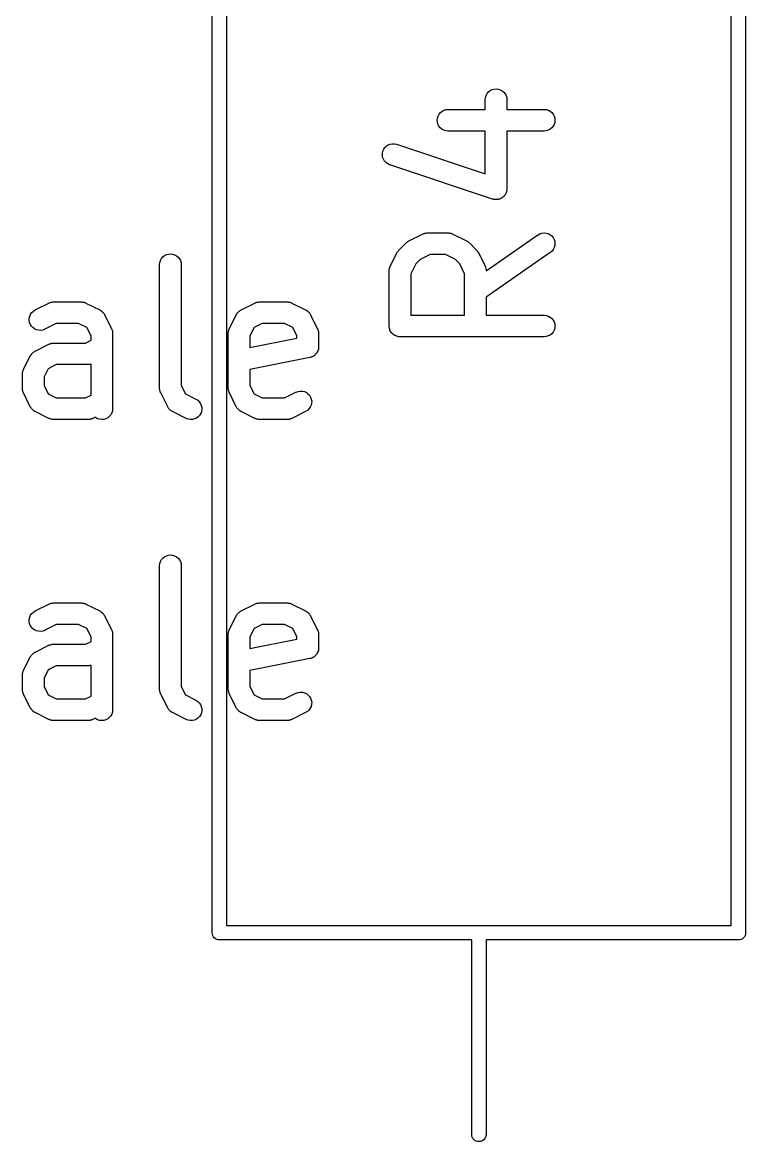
# Model space of a CAD drawing. Extents: x 118.6 to 187.3, y -130.9 to -41.9.
# Drawn here: x 159.39 to 164.41, y -54.66 to -46.89 of the extents above; entities that cross this region are included whole.
import ezdxf

# ---------------------------------------------------------------- set-up
doc = ezdxf.new("R2010")
doc.units = 0
doc.layers.add('BLACK', color=7, linetype='CONTINUOUS')

msp = doc.modelspace()

# ---------------------------------------------------------------- linework, layer by layer
at = {"layer": 'BLACK', "linetype": 'CONTINUOUS'}
for p, q in [((160.71, -53.2075), (160.71, -43.3124)), ((164.41, -43.3124), (164.41, -53.2076)), ((160.81, -43.36), (160.81, -53.16)), ((164.31, -53.16), (164.31, -43.36)), ((162.61, -47.3971), (162.617, -47.3843)), ((162.617, -47.3843), (162.627, -47.3731)), ((162.627, -47.3731), (162.638, -47.3639)), ((162.638, -47.3639), (162.651, -47.3571)), ((162.651, -47.3571), (162.665, -47.353)), ((162.665, -47.353), (162.68, -47.3517)), ((162.68, -47.3517), (162.694, -47.3532)), ((162.694, -47.3532), (162.708, -47.3575)), ((162.708, -47.3575), (162.721, -47.3645)), ((162.721, -47.3645), (162.732, -47.3738)), ((162.732, -47.3738), (162.742, -47.3852)), ((162.742, -47.3852), (162.748, -47.3981)), ((162.604, -47.4256), (162.606, -47.4111)), ((162.604, -47.4267), (162.604, -47.4256)), ((162.604, -47.4945), (162.604, -47.4267)), ((162.606, -47.4111), (162.61, -47.3971)), ((162.748, -47.3981), (162.753, -47.4121)), ((162.753, -47.4121), (162.754, -47.4267)), ((162.754, -47.4267), (162.754, -47.4945)), ((162.272, -47.5544), (162.277, -47.5405)), ((162.277, -47.5405), (162.284, -47.5276)), ((162.284, -47.5276), (162.293, -47.5163)), ((162.293, -47.5163), (162.304, -47.5071)), ((162.304, -47.5071), (162.317, -47.5002)), ((162.317, -47.5002), (162.331, -47.496)), ((162.331, -47.496), (162.346, -47.4945)), ((162.346, -47.4945), (162.604, -47.4945)), ((162.754, -47.4945), (163.012, -47.4945)), ((163.012, -47.4945), (163.013, -47.4945)), ((163.013, -47.4945), (163.028, -47.4962)), ((163.028, -47.4962), (163.042, -47.5006)), ((163.042, -47.5006), (163.055, -47.5076)), ((163.055, -47.5076), (163.066, -47.517)), ((163.066, -47.517), (163.075, -47.5285)), ((163.075, -47.5285), (163.082, -47.5414)), ((163.082, -47.5414), (163.086, -47.5555)), ((162.271, -47.569), (162.272, -47.5544)), ((162.272, -47.5836), (162.271, -47.569)), ((162.276, -47.5976), (162.272, -47.5836)), ((162.283, -47.6106), (162.276, -47.5976)), ((162.292, -47.622), (162.283, -47.6106)), ((162.303, -47.6314), (162.292, -47.622)), ((163.065, -47.6227), (163.054, -47.632)), ((163.075, -47.6115), (163.065, -47.6227)), ((163.082, -47.5986), (163.075, -47.6115)), ((163.086, -47.5846), (163.082, -47.5986)), ((163.086, -47.5555), (163.087, -47.57)), ((163.087, -47.57), (163.086, -47.5846)), ((162.316, -47.6385), (162.303, -47.6314)), ((162.33, -47.6429), (162.316, -47.6385)), ((162.345, -47.6445), (162.33, -47.6429)), ((162.346, -47.6445), (162.345, -47.6445)), ((162.604, -47.6445), (162.346, -47.6445)), ((162.604, -47.9417), (162.604, -47.6445)), ((163.012, -47.6445), (162.754, -47.6445)), ((162.754, -47.6445), (162.754, -48.0457)), ((163.027, -47.6431), (163.012, -47.6445)), ((163.041, -47.6389), (163.027, -47.6431)), ((163.054, -47.632), (163.041, -47.6389)), ((161.89, -47.7977), (161.894, -47.7834)), ((161.894, -47.7834), (161.9, -47.7701)), ((161.9, -47.7701), (161.908, -47.7582)), ((161.908, -47.7582), (161.919, -47.7482)), ((161.919, -47.7482), (161.931, -47.7404)), ((161.931, -47.7404), (161.945, -47.7352)), ((161.945, -47.7352), (161.96, -47.7328)), ((161.96, -47.7328), (161.974, -47.7332)), ((161.974, -47.7332), (161.988, -47.7365)), ((161.988, -47.7365), (162.604, -47.9417)), ((161.89, -47.8123), (161.89, -47.7977)), ((161.892, -47.8267), (161.89, -47.8123)), ((161.897, -47.8405), (161.892, -47.8267)), ((161.905, -47.8529), (161.897, -47.8405)), ((161.915, -47.8637), (161.905, -47.8529)), ((161.927, -47.8723), (161.915, -47.8637)), ((161.94, -47.8784), (161.927, -47.8723)), ((161.941, -47.8788), (161.94, -47.8784)), ((162.655, -48.1169), (161.941, -47.8788)), ((162.735, -48.0951), (162.733, -48.0971)), ((162.738, -48.0915), (162.735, -48.0951)), ((162.741, -48.0881), (162.738, -48.0915)), ((162.742, -48.0856), (162.741, -48.0881)), ((162.744, -48.0833), (162.742, -48.0856)), ((162.746, -48.0792), (162.744, -48.0833)), ((162.748, -48.0753), (162.746, -48.0792)), ((162.749, -48.0725), (162.748, -48.0753)), ((162.75, -48.0699), (162.749, -48.0725)), ((162.751, -48.0656), (162.75, -48.0699)), ((162.752, -48.0613), (162.751, -48.0656)), ((162.753, -48.0585), (162.752, -48.0613)), ((162.754, -48.0512), (162.753, -48.0557)), ((162.753, -48.0557), (162.753, -48.0585)), ((162.754, -48.0457), (162.754, -48.0468)), ((162.754, -48.0468), (162.754, -48.0512)), ((162.66, -48.1179), (162.655, -48.1169)), ((162.664, -48.1192), (162.66, -48.1179)), ((162.667, -48.1195), (162.664, -48.1192)), ((162.67, -48.1201), (162.667, -48.1195)), ((162.674, -48.1202), (162.67, -48.1201)), ((162.679, -48.1207), (162.674, -48.1202)), ((162.681, -48.1205), (162.679, -48.1207)), ((162.684, -48.1205), (162.681, -48.1205)), ((162.689, -48.1198), (162.684, -48.1205)), ((162.693, -48.1194), (162.689, -48.1198)), ((162.696, -48.1186), (162.693, -48.1194)), ((162.699, -48.1181), (162.696, -48.1186)), ((162.703, -48.1165), (162.699, -48.1181)), ((162.707, -48.1153), (162.703, -48.1165)), ((162.71, -48.1139), (162.707, -48.1153)), ((162.712, -48.1129), (162.71, -48.1139)), ((162.716, -48.1105), (162.712, -48.1129)), ((162.72, -48.1085), (162.716, -48.1105)), ((162.722, -48.1067), (162.72, -48.1085)), ((162.725, -48.1052), (162.722, -48.1067)), ((162.728, -48.1021), (162.725, -48.1052)), ((162.732, -48.0993), (162.728, -48.1021)), ((162.733, -48.0971), (162.732, -48.0993)), ((162.074, -48.4072), (162.169, -48.3596)), ((162.169, -48.3596), (162.17, -48.3591)), ((162.17, -48.3591), (162.172, -48.3584)), ((162.172, -48.3584), (162.174, -48.3573)), ((162.174, -48.3573), (162.179, -48.3558)), ((162.179, -48.3558), (162.184, -48.3541)), ((162.184, -48.3541), (162.186, -48.3537)), ((162.186, -48.3537), (162.188, -48.3531)), ((162.188, -48.3531), (162.193, -48.3526)), ((162.193, -48.3526), (162.198, -48.3518)), ((162.198, -48.3518), (162.201, -48.3519)), ((162.201, -48.3519), (162.203, -48.3517)), ((162.203, -48.3517), (162.346, -48.3517)), ((162.346, -48.3517), (162.347, -48.3517)), ((162.347, -48.3517), (162.349, -48.3519)), ((162.349, -48.3519), (162.351, -48.3519)), ((162.351, -48.3519), (162.356, -48.3527)), ((162.356, -48.3527), (162.361, -48.3533)), ((162.361, -48.3533), (162.363, -48.354)), ((162.363, -48.354), (162.366, -48.3543)), ((162.366, -48.3543), (162.37, -48.3562)), ((162.37, -48.3562), (162.375, -48.3577)), ((162.375, -48.3577), (162.377, -48.3588)), ((162.377, -48.3588), (162.379, -48.3596)), ((162.379, -48.3596), (162.474, -48.4072)), ((162.611, -48.616), (162.969, -48.3652)), ((162.969, -48.3652), (162.97, -48.3646)), ((162.97, -48.3646), (162.983, -48.3576)), ((162.983, -48.3576), (162.997, -48.3532)), ((162.997, -48.3532), (163.012, -48.3517)), ((163.012, -48.3517), (163.026, -48.3529)), ((163.026, -48.3529), (163.04, -48.357)), ((163.04, -48.357), (163.053, -48.3638)), ((163.053, -48.3638), (163.065, -48.3729)), ((163.065, -48.3729), (163.074, -48.3841)), ((163.074, -48.3841), (163.081, -48.3969)), ((163.081, -48.3969), (163.086, -48.4108)), ((161.993, -48.4874), (161.996, -48.4839)), ((161.996, -48.4839), (161.998, -48.4802)), ((161.998, -48.4802), (162, -48.4778)), ((162, -48.4778), (162.001, -48.4751)), ((162.001, -48.4751), (162.004, -48.4721)), ((162.004, -48.4721), (162.007, -48.4689)), ((162.007, -48.4689), (162.055, -48.4213)), ((162.055, -48.4205), (162.059, -48.4179)), ((162.055, -48.4213), (162.055, -48.4205)), ((162.059, -48.4179), (162.062, -48.415)), ((162.062, -48.415), (162.064, -48.4133)), ((162.064, -48.4133), (162.067, -48.4114)), ((162.067, -48.4114), (162.071, -48.4094)), ((162.071, -48.4094), (162.074, -48.4072)), ((162.474, -48.4072), (162.475, -48.4077)), ((162.475, -48.4077), (162.479, -48.41)), ((162.479, -48.41), (162.483, -48.412)), ((162.483, -48.412), (162.485, -48.4139)), ((162.485, -48.4139), (162.488, -48.4156)), ((162.488, -48.4156), (162.491, -48.4186)), ((162.491, -48.4186), (162.494, -48.4213)), ((162.494, -48.4213), (162.542, -48.4689)), ((162.542, -48.4689), (162.542, -48.4696)), ((162.542, -48.4696), (162.545, -48.4729)), ((162.545, -48.4729), (162.548, -48.476)), ((162.548, -48.476), (162.55, -48.4786)), ((162.55, -48.4786), (162.551, -48.4811)), ((162.551, -48.4811), (162.553, -48.4848)), ((163.067, -48.4786), (163.055, -48.4881)), ((163.076, -48.4671), (163.067, -48.4786)), ((163.082, -48.454), (163.076, -48.4671)), ((163.086, -48.44), (163.082, -48.454)), ((163.086, -48.4108), (163.087, -48.4254)), ((163.087, -48.4254), (163.086, -48.44)), ((160.345, -48.5713), (160.347, -48.5568)), ((160.347, -48.5568), (160.351, -48.5428)), ((160.351, -48.5428), (160.358, -48.53)), ((160.358, -48.53), (160.368, -48.5188)), ((160.368, -48.5188), (160.379, -48.5096)), ((160.379, -48.5096), (160.392, -48.5028)), ((160.392, -48.5028), (160.406, -48.4987)), ((160.406, -48.4987), (160.421, -48.4974)), ((160.421, -48.4974), (160.435, -48.4989)), ((160.435, -48.4989), (160.449, -48.5032)), ((160.449, -48.5032), (160.462, -48.5102)), ((160.462, -48.5102), (160.473, -48.5195)), ((160.473, -48.5195), (160.482, -48.5309)), ((160.482, -48.5309), (160.489, -48.5438)), ((160.489, -48.5438), (160.494, -48.5578)), ((160.494, -48.5578), (160.495, -48.5724)), ((161.945, -48.5836), (161.993, -48.4884)), ((161.993, -48.4884), (161.993, -48.4874)), ((162.152, -48.5359), (162.122, -48.5663)), ((162.221, -48.5017), (162.152, -48.5359)), ((162.328, -48.5017), (162.221, -48.5017)), ((162.397, -48.5359), (162.328, -48.5017)), ((162.427, -48.5663), (162.397, -48.5359)), ((162.553, -48.4848), (162.556, -48.4884)), ((162.556, -48.4884), (162.603, -48.5836)), ((163.055, -48.4881), (162.611, -48.799)), ((160.345, -48.5724), (160.345, -48.5713)), ((160.345, -49.4295), (160.345, -48.5724)), ((160.495, -48.5724), (160.495, -49.4118)), ((161.937, -48.6161), (161.938, -48.6139)), ((161.937, -48.6171), (161.937, -48.6161)), ((161.937, -48.9981), (161.937, -48.6171)), ((161.938, -48.6066), (161.939, -48.6015)), ((161.938, -48.6117), (161.938, -48.6066)), ((161.938, -48.6139), (161.938, -48.6117)), ((161.939, -48.6015), (161.94, -48.5995)), ((161.94, -48.5973), (161.942, -48.5925)), ((161.94, -48.5995), (161.94, -48.5973)), ((161.942, -48.5925), (161.943, -48.5876)), ((161.943, -48.5876), (161.945, -48.5857)), ((161.945, -48.5857), (161.945, -48.5836)), ((162.122, -48.5663), (162.087, -48.6348)), ((162.087, -48.6348), (162.087, -48.9231)), ((162.461, -48.6348), (162.427, -48.5663)), ((162.461, -48.9231), (162.461, -48.6348)), ((162.603, -48.5836), (162.604, -48.5845)), ((162.604, -48.5845), (162.604, -48.5866)), ((162.604, -48.5866), (162.606, -48.5886)), ((162.606, -48.5886), (162.607, -48.5935)), ((162.607, -48.5935), (162.609, -48.5983)), ((162.609, -48.5983), (162.609, -48.6005)), ((162.609, -48.6005), (162.61, -48.6026)), ((162.61, -48.6026), (162.61, -48.6077)), ((162.61, -48.6077), (162.611, -48.6127)), ((162.611, -48.6127), (162.611, -48.6149)), ((162.611, -48.6149), (162.611, -48.616)), ((159.482, -48.8863), (159.577, -48.8386)), ((159.577, -48.8386), (159.578, -48.8382)), ((159.578, -48.8382), (159.58, -48.8374)), ((159.58, -48.8374), (159.582, -48.8364)), ((159.582, -48.8364), (159.587, -48.8349)), ((159.587, -48.8349), (159.592, -48.8331)), ((159.592, -48.8331), (159.594, -48.8328)), ((159.594, -48.8328), (159.596, -48.8321)), ((159.596, -48.8321), (159.601, -48.8316)), ((159.601, -48.8316), (159.606, -48.8308)), ((159.606, -48.8308), (159.608, -48.8309)), ((159.608, -48.8309), (159.61, -48.8307)), ((159.61, -48.8307), (159.801, -48.8307)), ((159.801, -48.8307), (159.802, -48.8307)), ((159.802, -48.8307), (159.804, -48.831)), ((159.804, -48.831), (159.806, -48.8309)), ((159.806, -48.8309), (159.811, -48.8318)), ((159.811, -48.8318), (159.817, -48.8324)), ((159.817, -48.8324), (159.819, -48.833)), ((159.819, -48.833), (159.821, -48.8334)), ((159.821, -48.8334), (159.826, -48.8352)), ((159.826, -48.8352), (159.83, -48.8368)), ((159.83, -48.8368), (159.832, -48.8378)), ((159.832, -48.8378), (159.834, -48.8386)), ((159.834, -48.8386), (159.93, -48.8863)), ((160.91, -48.8863), (161.006, -48.8386)), ((161.006, -48.8382), (161.009, -48.8374)), ((161.006, -48.8386), (161.006, -48.8382)), ((161.009, -48.8374), (161.01, -48.8364)), ((161.01, -48.8364), (161.015, -48.8349)), ((161.015, -48.8349), (161.02, -48.8331)), ((161.02, -48.8331), (161.022, -48.8328)), ((161.022, -48.8328), (161.024, -48.8321)), ((161.024, -48.8321), (161.03, -48.8316)), ((161.03, -48.8316), (161.035, -48.8308)), ((161.035, -48.8308), (161.037, -48.8309)), ((161.037, -48.8309), (161.039, -48.8307)), ((161.039, -48.8307), (161.23, -48.8307)), ((161.23, -48.8307), (161.231, -48.8307)), ((161.231, -48.8307), (161.233, -48.831)), ((161.233, -48.831), (161.235, -48.8309)), ((161.235, -48.8309), (161.24, -48.8318)), ((161.24, -48.8318), (161.245, -48.8324)), ((161.245, -48.8324), (161.247, -48.833)), ((161.247, -48.833), (161.249, -48.8334)), ((161.249, -48.8334), (161.254, -48.8352)), ((161.254, -48.8352), (161.259, -48.8368)), ((161.259, -48.8368), (161.261, -48.8378)), ((161.261, -48.8378), (161.263, -48.8386)), ((161.263, -48.8386), (161.358, -48.8863)), ((162.611, -48.799), (162.611, -48.9231)), ((159.44, -48.9583), (159.441, -48.9436)), ((159.441, -48.9436), (159.444, -48.9294)), ((159.444, -48.9294), (159.45, -48.916)), ((159.45, -48.916), (159.459, -48.9041)), ((159.459, -48.9041), (159.469, -48.894)), ((159.469, -48.894), (159.482, -48.8863)), ((159.93, -48.8863), (159.931, -48.8867)), ((159.931, -48.8867), (159.932, -48.8876)), ((159.932, -48.8876), (159.934, -48.8883)), ((159.934, -48.8883), (159.938, -48.8916)), ((159.938, -48.8916), (159.943, -48.8947)), ((159.943, -48.8947), (159.944, -48.8958)), ((159.944, -48.8958), (159.945, -48.8968)), ((159.945, -48.8968), (159.949, -48.9009)), ((159.949, -48.9009), (159.953, -48.9049)), ((159.953, -48.9049), (159.954, -48.9062)), ((159.954, -48.9062), (159.955, -48.9074)), ((159.955, -48.9074), (159.959, -48.9122)), ((159.959, -48.9122), (159.962, -48.9169)), ((159.962, -48.9169), (159.962, -48.9184)), ((159.962, -48.9184), (159.963, -48.9198)), ((159.963, -48.9198), (160.011, -49.015)), ((160.829, -49.015), (160.877, -48.9198)), ((160.877, -48.9189), (160.878, -48.9175)), ((160.877, -48.9198), (160.877, -48.9189)), ((160.878, -48.9175), (160.879, -48.916)), ((160.879, -48.916), (160.882, -48.9114)), ((160.882, -48.9114), (160.885, -48.9066)), ((160.885, -48.9066), (160.886, -48.9054)), ((160.886, -48.9054), (160.887, -48.9041)), ((160.887, -48.9041), (160.891, -48.9002)), ((160.891, -48.9002), (160.895, -48.8961)), ((160.895, -48.8961), (160.897, -48.8952)), ((160.897, -48.8952), (160.898, -48.894)), ((160.898, -48.894), (160.903, -48.891)), ((160.903, -48.891), (160.907, -48.8878)), ((160.907, -48.8878), (160.909, -48.8871)), ((160.909, -48.8871), (160.91, -48.8863)), ((161.358, -48.8863), (161.359, -48.8867)), ((161.359, -48.8867), (161.361, -48.8876)), ((161.361, -48.8876), (161.362, -48.8883)), ((161.362, -48.8883), (161.367, -48.8916)), ((161.367, -48.8916), (161.372, -48.8947)), ((161.372, -48.8947), (161.373, -48.8958)), ((161.373, -48.8958), (161.374, -48.8968)), ((161.374, -48.8968), (161.378, -48.9009)), ((161.378, -48.9009), (161.382, -48.9049)), ((161.382, -48.9049), (161.383, -48.9062)), ((161.383, -48.9062), (161.384, -48.9074)), ((161.384, -48.9074), (161.387, -48.9122)), ((161.387, -48.9122), (161.39, -48.9169)), ((161.39, -48.9169), (161.391, -48.9184)), ((161.391, -48.9184), (161.392, -48.9198)), ((161.392, -48.9198), (161.439, -49.015)), ((162.087, -48.9231), (162.461, -48.9231)), ((162.611, -48.9231), (163.012, -48.9231)), ((163.012, -48.9231), (163.013, -48.9231)), ((163.013, -48.9231), (163.028, -48.9247)), ((163.028, -48.9247), (163.042, -48.9292)), ((163.042, -48.9292), (163.055, -48.9362)), ((163.055, -48.9362), (163.066, -48.9456)), ((163.066, -48.9456), (163.075, -48.957)), ((159.443, -48.9727), (159.44, -48.9583)), ((159.448, -48.9864), (159.443, -48.9727)), ((159.456, -48.9988), (159.448, -48.9864)), ((159.466, -49.0096), (159.456, -48.9988)), ((159.477, -49.0181), (159.466, -49.0096)), ((159.491, -49.0242), (159.477, -49.0181)), ((159.505, -49.0276), (159.491, -49.0242)), ((159.52, -49.0282), (159.505, -49.0276)), ((159.534, -49.0259), (159.52, -49.0282)), ((159.548, -49.0209), (159.534, -49.0259)), ((159.549, -49.0204), (159.548, -49.0209)), ((159.628, -48.9807), (159.549, -49.0204)), ((159.783, -48.9807), (159.628, -48.9807)), ((159.84, -49.0092), (159.783, -48.9807)), ((159.869, -49.0663), (159.84, -49.0092)), ((160.011, -49.015), (160.011, -49.016)), ((160.011, -49.016), (160.012, -49.018)), ((160.012, -49.018), (160.013, -49.02)), ((160.013, -49.02), (160.015, -49.0249)), ((160.015, -49.0249), (160.016, -49.0297)), ((160.824, -49.0287), (160.826, -49.0239)), ((160.826, -49.0239), (160.827, -49.019)), ((160.827, -49.019), (160.828, -49.0171)), ((160.828, -49.0171), (160.829, -49.015)), ((161, -49.0092), (160.971, -49.0663)), ((161.057, -48.9807), (161, -49.0092)), ((161.212, -48.9807), (161.057, -48.9807)), ((161.269, -49.0092), (161.212, -48.9807)), ((161.297, -49.0663), (161.269, -49.0092)), ((161.439, -49.015), (161.44, -49.016)), ((161.44, -49.016), (161.441, -49.018)), ((161.441, -49.018), (161.442, -49.02)), ((161.442, -49.02), (161.443, -49.0249)), ((161.443, -49.0249), (161.445, -49.0297)), ((161.938, -49.0051), (161.937, -48.9981)), ((161.939, -49.0121), (161.938, -49.0051)), ((161.939, -49.0124), (161.939, -49.0121)), ((161.939, -49.0127), (161.939, -49.0124)), ((161.941, -49.0194), (161.939, -49.0127)), ((161.943, -49.0262), (161.941, -49.0194)), ((161.943, -49.0264), (161.943, -49.0262)), ((161.943, -49.0267), (161.943, -49.0264)), ((161.946, -49.0329), (161.943, -49.0267)), ((163.075, -48.957), (163.082, -48.97)), ((163.082, -49.0272), (163.075, -49.04)), ((163.082, -48.97), (163.086, -48.984)), ((163.086, -49.0132), (163.082, -49.0272)), ((163.086, -48.984), (163.087, -48.9986)), ((163.087, -48.9986), (163.086, -49.0132)), ((159.831, -49.1164), (159.869, -49.0975)), ((159.869, -49.0975), (159.869, -49.0663)), ((160.016, -49.0297), (160.017, -49.0319)), ((160.017, -49.0319), (160.017, -49.034)), ((160.017, -49.034), (160.018, -49.0391)), ((160.018, -49.0391), (160.019, -49.0442)), ((160.019, -49.0442), (160.019, -49.0464)), ((160.019, -49.0464), (160.019, -49.0486)), ((160.019, -49.0486), (160.019, -49.5724)), ((160.821, -49.0431), (160.822, -49.0381)), ((160.821, -49.0453), (160.821, -49.0431)), ((160.821, -49.0475), (160.821, -49.0453)), ((160.821, -49.0486), (160.821, -49.0475)), ((160.821, -49.4295), (160.821, -49.0486)), ((160.822, -49.0381), (160.823, -49.033)), ((160.823, -49.0309), (160.824, -49.0287)), ((160.823, -49.033), (160.823, -49.0309)), ((160.971, -49.0663), (160.971, -49.1476)), ((160.971, -49.1476), (161.297, -49.0823)), ((161.297, -49.0823), (161.297, -49.0663)), ((161.445, -49.0297), (161.445, -49.0319)), ((161.445, -49.0319), (161.446, -49.034)), ((161.446, -49.034), (161.446, -49.0391)), ((161.446, -49.0391), (161.447, -49.0442)), ((161.447, -49.0442), (161.447, -49.0464)), ((161.447, -49.0464), (161.447, -49.0486)), ((161.447, -49.0486), (161.447, -49.1438)), ((161.95, -49.0392), (161.946, -49.0329)), ((161.95, -49.0394), (161.95, -49.0392)), ((161.95, -49.0396), (161.95, -49.0394)), ((161.954, -49.0451), (161.95, -49.0396)), ((161.959, -49.0506), (161.954, -49.0451)), ((161.959, -49.0507), (161.959, -49.0506)), ((161.959, -49.0509), (161.959, -49.0507)), ((161.965, -49.0554), (161.959, -49.0509)), ((161.97, -49.06), (161.965, -49.0554)), ((161.97, -49.0601), (161.97, -49.06)), ((161.97, -49.0603), (161.97, -49.0601)), ((161.977, -49.0636), (161.97, -49.0603)), ((161.983, -49.067), (161.977, -49.0636)), ((161.983, -49.0671), (161.983, -49.067)), ((161.983, -49.0672), (161.983, -49.0671)), ((161.99, -49.0693), (161.983, -49.0672)), ((161.997, -49.0715), (161.99, -49.0693)), ((161.997, -49.0716), (161.997, -49.0715)), ((161.997, -49.0715), (161.997, -49.0715)), ((162.004, -49.0723), (161.997, -49.0716)), ((162.011, -49.0731), (162.004, -49.0723)), ((162.012, -49.0731), (162.011, -49.0731)), ((163.012, -49.0731), (162.012, -49.0731)), ((162.012, -49.0731), (162.012, -49.0731)), ((162.012, -49.0731), (162.012, -49.0731)), ((162.012, -49.0731), (162.012, -49.0731)), ((163.027, -49.0717), (163.012, -49.0731)), ((163.041, -49.0674), (163.027, -49.0717)), ((163.054, -49.0606), (163.041, -49.0674)), ((163.065, -49.0513), (163.054, -49.0606)), ((163.075, -49.04), (163.065, -49.0513)), ((159.463, -49.1859), (159.467, -49.1818)), ((159.467, -49.1818), (159.468, -49.1809)), ((159.468, -49.1809), (159.469, -49.1798)), ((159.469, -49.1798), (159.474, -49.1767)), ((159.474, -49.1767), (159.479, -49.1735)), ((159.479, -49.1735), (159.48, -49.1728)), ((159.48, -49.1728), (159.482, -49.172)), ((159.482, -49.172), (159.577, -49.1243)), ((159.577, -49.1243), (159.578, -49.1239)), ((159.578, -49.1239), (159.58, -49.1231)), ((159.58, -49.1231), (159.582, -49.1221)), ((159.582, -49.1221), (159.587, -49.1206)), ((159.587, -49.1206), (159.592, -49.1188)), ((159.592, -49.1188), (159.594, -49.1185)), ((159.594, -49.1185), (159.596, -49.1179)), ((159.596, -49.1179), (159.601, -49.1174)), ((159.601, -49.1174), (159.606, -49.1166)), ((159.606, -49.1166), (159.608, -49.1166)), ((159.608, -49.1166), (159.61, -49.1164)), ((159.61, -49.1164), (159.831, -49.1164)), ((161.438, -49.1795), (161.435, -49.1856)), ((161.441, -49.1734), (161.438, -49.1795)), ((161.442, -49.1727), (161.441, -49.173)), ((161.441, -49.173), (161.441, -49.1734)), ((161.444, -49.1661), (161.442, -49.1727)), ((161.446, -49.1594), (161.444, -49.1661)), ((161.447, -49.1518), (161.446, -49.1587)), ((161.446, -49.1587), (161.446, -49.1591)), ((161.446, -49.1591), (161.446, -49.1594)), ((161.447, -49.1438), (161.447, -49.1442)), ((161.447, -49.1442), (161.447, -49.1442)), ((161.447, -49.1442), (161.447, -49.1442)), ((161.447, -49.1442), (161.447, -49.1449)), ((161.447, -49.1449), (161.447, -49.1518)), ((159.401, -49.3007), (159.448, -49.2055)), ((159.448, -49.2055), (159.449, -49.2046)), ((159.449, -49.2046), (159.45, -49.2032)), ((159.45, -49.2017), (159.453, -49.1971)), ((159.45, -49.2032), (159.45, -49.2017)), ((159.453, -49.1971), (159.457, -49.1923)), ((159.457, -49.1923), (159.458, -49.1911)), ((159.458, -49.1911), (159.459, -49.1898)), ((159.459, -49.1898), (159.463, -49.1859)), ((161.387, -49.2174), (160.971, -49.3005)), ((161.394, -49.2153), (161.387, -49.2174)), ((161.4, -49.2133), (161.394, -49.2153)), ((161.401, -49.2132), (161.4, -49.2133)), ((161.407, -49.2098), (161.401, -49.2131)), ((161.401, -49.2131), (161.401, -49.2132)), ((161.413, -49.2066), (161.407, -49.2098)), ((161.414, -49.2064), (161.413, -49.2066)), ((161.419, -49.2018), (161.414, -49.2062)), ((161.414, -49.2062), (161.414, -49.2064)), ((161.425, -49.1974), (161.419, -49.2018)), ((161.43, -49.1916), (161.425, -49.1969)), ((161.425, -49.1969), (161.425, -49.1971)), ((161.425, -49.1971), (161.425, -49.1974)), ((161.434, -49.1862), (161.43, -49.1916)), ((161.435, -49.1856), (161.434, -49.1859)), ((161.434, -49.1859), (161.434, -49.1862)), ((159.393, -49.3288), (159.394, -49.3238)), ((159.393, -49.331), (159.393, -49.3288)), ((159.393, -49.3332), (159.393, -49.331)), ((159.393, -49.3343), (159.393, -49.3332)), ((159.393, -49.4295), (159.393, -49.3343)), ((159.394, -49.3187), (159.395, -49.3166)), ((159.394, -49.3238), (159.394, -49.3187)), ((159.395, -49.3144), (159.397, -49.3096)), ((159.395, -49.3166), (159.395, -49.3144)), ((159.397, -49.3096), (159.399, -49.3047)), ((159.399, -49.3047), (159.4, -49.3028)), ((159.4, -49.3028), (159.401, -49.3007)), ((159.571, -49.2949), (159.543, -49.352)), ((159.628, -49.2664), (159.571, -49.2949)), ((159.849, -49.2664), (159.628, -49.2664)), ((159.851, -49.2662), (159.849, -49.2664)), ((159.853, -49.2663), (159.851, -49.2662)), ((159.858, -49.2655), (159.853, -49.2663)), ((159.863, -49.265), (159.858, -49.2655)), ((159.865, -49.2644), (159.863, -49.265)), ((159.867, -49.264), (159.865, -49.2644)), ((159.869, -49.2635), (159.867, -49.264)), ((159.869, -49.4784), (159.869, -49.2635)), ((160.971, -49.3005), (160.971, -49.4118)), ((159.543, -49.352), (159.543, -49.4118)), ((159.543, -49.4118), (159.571, -49.4689)), ((160.495, -49.4118), (160.524, -49.4689)), ((160.971, -49.4118), (161, -49.4689)), ((159.393, -49.4317), (159.393, -49.4295)), ((159.393, -49.4339), (159.393, -49.4317)), ((159.394, -49.439), (159.393, -49.4339)), ((159.394, -49.4441), (159.394, -49.439)), ((159.395, -49.4462), (159.394, -49.4441)), ((159.395, -49.4484), (159.395, -49.4462)), ((159.397, -49.4532), (159.395, -49.4484)), ((159.398, -49.4581), (159.397, -49.4532)), ((159.399, -49.4601), (159.398, -49.4581)), ((159.4, -49.4621), (159.399, -49.4601)), ((159.401, -49.4631), (159.4, -49.4621)), ((159.448, -49.5583), (159.401, -49.4631)), ((159.571, -49.4689), (159.628, -49.4974)), ((159.831, -49.4974), (159.869, -49.4784)), ((160.345, -49.4317), (160.345, -49.4295)), ((160.345, -49.4339), (160.345, -49.4317)), ((160.346, -49.439), (160.345, -49.4339)), ((160.346, -49.4441), (160.346, -49.439)), ((160.347, -49.4462), (160.346, -49.4441)), ((160.347, -49.4484), (160.347, -49.4462)), ((160.349, -49.4532), (160.347, -49.4484)), ((160.351, -49.4581), (160.349, -49.4532)), ((160.352, -49.4601), (160.351, -49.4581)), ((160.352, -49.4621), (160.352, -49.4601)), ((160.353, -49.4631), (160.352, -49.4621)), ((160.401, -49.5583), (160.353, -49.4631)), ((160.524, -49.4689), (160.596, -49.5053)), ((160.821, -49.4317), (160.821, -49.4295)), ((160.821, -49.4339), (160.821, -49.4317)), ((160.822, -49.439), (160.821, -49.4339)), ((160.823, -49.4441), (160.822, -49.439)), ((160.823, -49.4462), (160.823, -49.4441)), ((160.824, -49.4484), (160.823, -49.4462)), ((160.825, -49.4532), (160.824, -49.4484)), ((160.827, -49.4581), (160.825, -49.4532)), ((160.828, -49.4601), (160.827, -49.4581)), ((160.829, -49.4621), (160.828, -49.4601)), ((160.829, -49.4631), (160.829, -49.4621)), ((160.877, -49.5583), (160.829, -49.4631)), ((161, -49.4689), (161.057, -49.4974)), ((161.212, -49.4974), (161.291, -49.4577)), ((161.291, -49.4577), (161.292, -49.4572)), ((161.292, -49.4572), (161.306, -49.4522)), ((161.306, -49.4522), (161.32, -49.4499)), ((161.32, -49.4499), (161.335, -49.4505)), ((161.335, -49.4505), (161.349, -49.4539)), ((161.349, -49.4539), (161.363, -49.46)), ((161.363, -49.46), (161.374, -49.4685)), ((161.374, -49.4685), (161.384, -49.4792)), ((161.384, -49.4792), (161.392, -49.4917)), ((161.392, -49.4917), (161.397, -49.5054)), ((159.449, -49.5597), (159.448, -49.5583)), ((159.45, -49.5612), (159.449, -49.5597)), ((159.453, -49.5659), (159.45, -49.5612)), ((159.456, -49.5707), (159.453, -49.5659)), ((159.457, -49.5719), (159.456, -49.5707)), ((159.458, -49.5732), (159.457, -49.5719)), ((159.628, -49.4974), (159.831, -49.4974)), ((160.401, -49.5597), (160.401, -49.5583)), ((160.402, -49.5612), (160.401, -49.5597)), ((160.405, -49.5659), (160.402, -49.5612)), ((160.408, -49.5707), (160.405, -49.5659)), ((160.409, -49.5719), (160.408, -49.5707)), ((160.41, -49.5732), (160.409, -49.5719)), ((160.596, -49.5053), (160.597, -49.5058)), ((160.597, -49.5058), (160.61, -49.5137)), ((160.61, -49.5137), (160.62, -49.5239)), ((160.62, -49.5239), (160.628, -49.536)), ((160.628, -49.536), (160.634, -49.5494)), ((160.634, -49.5494), (160.637, -49.5637)), ((160.637, -49.5637), (160.638, -49.5784)), ((160.878, -49.5597), (160.877, -49.5583)), ((160.878, -49.5612), (160.878, -49.5597)), ((160.881, -49.5659), (160.878, -49.5612)), ((160.885, -49.5707), (160.881, -49.5659)), ((160.886, -49.5719), (160.885, -49.5707)), ((160.887, -49.5732), (160.886, -49.5719)), ((161.057, -49.4974), (161.212, -49.4974)), ((161.39, -49.5621), (161.381, -49.574)), ((161.396, -49.5487), (161.39, -49.5621)), ((161.399, -49.5345), (161.396, -49.5487)), ((161.397, -49.5054), (161.4, -49.5198)), ((161.4, -49.5198), (161.399, -49.5345)), ((159.462, -49.5772), (159.458, -49.5732)), ((159.466, -49.5813), (159.462, -49.5772)), ((159.467, -49.5823), (159.466, -49.5813)), ((159.468, -49.5834), (159.467, -49.5823)), ((159.473, -49.5865), (159.468, -49.5834)), ((159.478, -49.5898), (159.473, -49.5865)), ((159.479, -49.5905), (159.478, -49.5898)), ((159.481, -49.5914), (159.479, -49.5905)), ((159.482, -49.5918), (159.481, -49.5914)), ((159.577, -49.6395), (159.482, -49.5918)), ((159.579, -49.6403), (159.577, -49.6395)), ((159.581, -49.6413), (159.579, -49.6403)), ((159.586, -49.6429), (159.581, -49.6413)), ((159.591, -49.6447), (159.586, -49.6429)), ((159.593, -49.6451), (159.591, -49.6447)), ((159.595, -49.6457), (159.593, -49.6451)), ((159.6, -49.6463), (159.595, -49.6457)), ((159.605, -49.6472), (159.6, -49.6463)), ((159.607, -49.6471), (159.605, -49.6472)), ((159.609, -49.6474), (159.607, -49.6471)), ((159.61, -49.6474), (159.609, -49.6474)), ((159.849, -49.6474), (159.61, -49.6474)), ((159.851, -49.6472), (159.849, -49.6474)), ((159.853, -49.6473), (159.851, -49.6472)), ((159.858, -49.6465), (159.853, -49.6473)), ((159.863, -49.646), (159.858, -49.6465)), ((159.865, -49.6453), (159.863, -49.646)), ((159.867, -49.645), (159.865, -49.6453)), ((159.872, -49.6432), (159.867, -49.645)), ((159.877, -49.6417), (159.872, -49.6432)), ((159.879, -49.6407), (159.877, -49.6417)), ((159.881, -49.6399), (159.879, -49.6407)), ((159.882, -49.6395), (159.881, -49.6399)), ((159.898, -49.6315), (159.882, -49.6395)), ((159.902, -49.6346), (159.898, -49.6315)), ((159.915, -49.6415), (159.902, -49.6346)), ((159.929, -49.6458), (159.915, -49.6415)), ((159.943, -49.6474), (159.929, -49.6458)), ((159.958, -49.6461), (159.943, -49.6474)), ((159.972, -49.6419), (159.958, -49.6461)), ((159.985, -49.6351), (159.972, -49.6419)), ((159.996, -49.626), (159.985, -49.6351)), ((160.006, -49.6148), (159.996, -49.626)), ((160.013, -49.6019), (160.006, -49.6148)), ((160.017, -49.588), (160.013, -49.6019)), ((160.019, -49.5734), (160.017, -49.588)), ((160.019, -49.5724), (160.019, -49.5734)), ((160.414, -49.5772), (160.41, -49.5732)), ((160.418, -49.5813), (160.414, -49.5772)), ((160.42, -49.5823), (160.418, -49.5813)), ((160.421, -49.5834), (160.42, -49.5823)), ((160.426, -49.5865), (160.421, -49.5834)), ((160.43, -49.5898), (160.426, -49.5865)), ((160.432, -49.5905), (160.43, -49.5898)), ((160.433, -49.5914), (160.432, -49.5905)), ((160.434, -49.5918), (160.433, -49.5914)), ((160.529, -49.6395), (160.434, -49.5918)), ((160.543, -49.6447), (160.529, -49.6395)), ((160.557, -49.6472), (160.543, -49.6447)), ((160.572, -49.6468), (160.557, -49.6472)), ((160.586, -49.6436), (160.572, -49.6468)), ((160.6, -49.6377), (160.586, -49.6436)), ((160.612, -49.6293), (160.6, -49.6377)), ((160.622, -49.6187), (160.612, -49.6293)), ((160.63, -49.6064), (160.622, -49.6187)), ((160.635, -49.5928), (160.63, -49.6064)), ((160.638, -49.5784), (160.635, -49.5928)), ((160.891, -49.5772), (160.887, -49.5732)), ((160.895, -49.5813), (160.891, -49.5772)), ((160.896, -49.5823), (160.895, -49.5813)), ((160.897, -49.5834), (160.896, -49.5823)), ((160.902, -49.5865), (160.897, -49.5834)), ((160.906, -49.5898), (160.902, -49.5865)), ((160.908, -49.5905), (160.906, -49.5898)), ((160.909, -49.5914), (160.908, -49.5905)), ((160.91, -49.5918), (160.909, -49.5914)), ((161.006, -49.6395), (160.91, -49.5918)), ((161.008, -49.6403), (161.006, -49.6395)), ((161.01, -49.6413), (161.008, -49.6403)), ((161.014, -49.6429), (161.01, -49.6413)), ((161.019, -49.6447), (161.014, -49.6429)), ((161.021, -49.6451), (161.019, -49.6447)), ((161.023, -49.6457), (161.021, -49.6451)), ((161.029, -49.6463), (161.023, -49.6457)), ((161.034, -49.6472), (161.029, -49.6463)), ((161.036, -49.6471), (161.034, -49.6472)), ((161.038, -49.6474), (161.036, -49.6471)), ((161.039, -49.6474), (161.038, -49.6474)), ((161.23, -49.6474), (161.039, -49.6474)), ((161.232, -49.6472), (161.23, -49.6474)), ((161.234, -49.6473), (161.232, -49.6472)), ((161.239, -49.6465), (161.234, -49.6473)), ((161.244, -49.646), (161.239, -49.6465)), ((161.246, -49.6453), (161.244, -49.646)), ((161.248, -49.645), (161.246, -49.6453)), ((161.253, -49.6432), (161.248, -49.645)), ((161.258, -49.6417), (161.253, -49.6432)), ((161.26, -49.6407), (161.258, -49.6417)), ((161.262, -49.6399), (161.26, -49.6407)), ((161.263, -49.6395), (161.262, -49.6399)), ((161.358, -49.5918), (161.263, -49.6395)), ((161.371, -49.5841), (161.358, -49.5918)), ((161.381, -49.574), (161.371, -49.5841)), ((160.345, -50.6613), (160.347, -50.6468)), ((160.347, -50.6468), (160.351, -50.6328)), ((160.351, -50.6328), (160.358, -50.62)), ((160.358, -50.62), (160.368, -50.6088)), ((160.368, -50.6088), (160.379, -50.5996)), ((160.379, -50.5996), (160.392, -50.5928)), ((160.392, -50.5928), (160.406, -50.5887)), ((160.406, -50.5887), (160.421, -50.5874)), ((160.421, -50.5874), (160.435, -50.5889)), ((160.435, -50.5889), (160.449, -50.5932)), ((160.449, -50.5932), (160.462, -50.6002)), ((160.462, -50.6002), (160.473, -50.6095)), ((160.473, -50.6095), (160.482, -50.6209)), ((160.482, -50.6209), (160.489, -50.6338)), ((160.489, -50.6338), (160.494, -50.6478)), ((160.494, -50.6478), (160.495, -50.6624)), ((160.345, -50.6624), (160.345, -50.6613)), ((160.345, -51.5195), (160.345, -50.6624)), ((160.495, -50.6624), (160.495, -51.5018)), ((159.482, -50.9763), (159.577, -50.9286)), ((159.577, -50.9286), (159.578, -50.9282)), ((159.578, -50.9282), (159.58, -50.9274)), ((159.58, -50.9274), (159.582, -50.9264)), ((159.582, -50.9264), (159.587, -50.9249)), ((159.587, -50.9249), (159.592, -50.9231)), ((159.592, -50.9231), (159.594, -50.9228)), ((159.594, -50.9228), (159.596, -50.9221)), ((159.596, -50.9221), (159.601, -50.9216)), ((159.601, -50.9216), (159.606, -50.9208)), ((159.606, -50.9208), (159.608, -50.9209)), ((159.608, -50.9209), (159.61, -50.9207)), ((159.61, -50.9207), (159.801, -50.9207)), ((159.801, -50.9207), (159.802, -50.9207)), ((159.802, -50.9207), (159.804, -50.921)), ((159.804, -50.921), (159.806, -50.9209)), ((159.806, -50.9209), (159.811, -50.9218)), ((159.811, -50.9218), (159.817, -50.9224)), ((159.817, -50.9224), (159.819, -50.923)), ((159.819, -50.923), (159.821, -50.9234)), ((159.821, -50.9234), (159.826, -50.9252)), ((159.826, -50.9252), (159.83, -50.9268)), ((159.83, -50.9268), (159.832, -50.9278)), ((159.832, -50.9278), (159.834, -50.9286)), ((159.834, -50.9286), (159.93, -50.9763)), ((160.91, -50.9763), (161.006, -50.9286)), ((161.006, -50.9282), (161.009, -50.9274)), ((161.006, -50.9286), (161.006, -50.9282)), ((161.009, -50.9274), (161.01, -50.9264)), ((161.01, -50.9264), (161.015, -50.9249)), ((161.015, -50.9249), (161.02, -50.9231)), ((161.02, -50.9231), (161.022, -50.9228)), ((161.022, -50.9228), (161.024, -50.9221)), ((161.024, -50.9221), (161.03, -50.9216)), ((161.03, -50.9216), (161.035, -50.9208)), ((161.035, -50.9208), (161.037, -50.9209)), ((161.037, -50.9209), (161.039, -50.9207)), ((161.039, -50.9207), (161.23, -50.9207)), ((161.23, -50.9207), (161.231, -50.9207)), ((161.231, -50.9207), (161.233, -50.921)), ((161.233, -50.921), (161.235, -50.9209)), ((161.235, -50.9209), (161.24, -50.9218)), ((161.24, -50.9218), (161.245, -50.9224)), ((161.245, -50.9224), (161.247, -50.923)), ((161.247, -50.923), (161.249, -50.9234)), ((161.249, -50.9234), (161.254, -50.9252)), ((161.254, -50.9252), (161.259, -50.9268)), ((161.259, -50.9268), (161.261, -50.9278)), ((161.261, -50.9278), (161.263, -50.9286)), ((161.263, -50.9286), (161.358, -50.9763)), ((159.44, -51.0483), (159.441, -51.0336)), ((159.441, -51.0336), (159.444, -51.0194)), ((159.444, -51.0194), (159.45, -51.006)), ((159.45, -51.006), (159.459, -50.9941)), ((159.459, -50.9941), (159.469, -50.984)), ((159.469, -50.984), (159.482, -50.9763)), ((159.93, -50.9763), (159.931, -50.9767)), ((159.931, -50.9767), (159.932, -50.9776)), ((159.932, -50.9776), (159.934, -50.9783)), ((159.934, -50.9783), (159.938, -50.9816)), ((159.938, -50.9816), (159.943, -50.9847)), ((159.943, -50.9847), (159.944, -50.9858)), ((159.944, -50.9858), (159.945, -50.9868)), ((159.945, -50.9868), (159.949, -50.9909)), ((159.949, -50.9909), (159.953, -50.9949)), ((159.953, -50.9949), (159.954, -50.9962)), ((159.954, -50.9962), (159.955, -50.9974)), ((159.955, -50.9974), (159.959, -51.0022)), ((159.959, -51.0022), (159.962, -51.0069)), ((159.962, -51.0069), (159.962, -51.0084)), ((159.962, -51.0084), (159.963, -51.0098)), ((159.963, -51.0098), (160.011, -51.105)), ((160.829, -51.105), (160.877, -51.0098)), ((160.877, -51.0089), (160.878, -51.0075)), ((160.877, -51.0098), (160.877, -51.0089)), ((160.878, -51.0075), (160.879, -51.006)), ((160.879, -51.006), (160.882, -51.0014)), ((160.882, -51.0014), (160.885, -50.9966)), ((160.885, -50.9966), (160.886, -50.9954)), ((160.886, -50.9954), (160.887, -50.9941)), ((160.887, -50.9941), (160.891, -50.9902)), ((160.891, -50.9902), (160.895, -50.9861)), ((160.895, -50.9861), (160.897, -50.9852)), ((160.897, -50.9852), (160.898, -50.984)), ((160.898, -50.984), (160.903, -50.981)), ((160.903, -50.981), (160.907, -50.9778)), ((160.907, -50.9778), (160.909, -50.9771)), ((160.909, -50.9771), (160.91, -50.9763)), ((161.358, -50.9763), (161.359, -50.9767)), ((161.359, -50.9767), (161.361, -50.9776)), ((161.361, -50.9776), (161.362, -50.9783)), ((161.362, -50.9783), (161.367, -50.9816)), ((161.367, -50.9816), (161.372, -50.9847)), ((161.372, -50.9847), (161.373, -50.9858)), ((161.373, -50.9858), (161.374, -50.9868)), ((161.374, -50.9868), (161.378, -50.9909)), ((161.378, -50.9909), (161.382, -50.9949)), ((161.382, -50.9949), (161.383, -50.9962)), ((161.383, -50.9962), (161.384, -50.9974)), ((161.384, -50.9974), (161.387, -51.0022)), ((161.387, -51.0022), (161.39, -51.0069)), ((161.39, -51.0069), (161.391, -51.0084)), ((161.391, -51.0084), (161.392, -51.0098)), ((161.392, -51.0098), (161.439, -51.105)), ((159.443, -51.0627), (159.44, -51.0483)), ((159.448, -51.0764), (159.443, -51.0627)), ((159.456, -51.0889), (159.448, -51.0764)), ((159.466, -51.0996), (159.456, -51.0889)), ((159.477, -51.1081), (159.466, -51.0996)), ((159.491, -51.1142), (159.477, -51.1081)), ((159.505, -51.1176), (159.491, -51.1142)), ((159.52, -51.1182), (159.505, -51.1176)), ((159.534, -51.1159), (159.52, -51.1182)), ((159.548, -51.1109), (159.534, -51.1159)), ((159.549, -51.1104), (159.548, -51.1109)), ((159.628, -51.0707), (159.549, -51.1104)), ((159.783, -51.0707), (159.628, -51.0707)), ((159.84, -51.0992), (159.783, -51.0707)), ((159.869, -51.1563), (159.84, -51.0992)), ((160.011, -51.105), (160.011, -51.106)), ((160.011, -51.106), (160.012, -51.108)), ((160.012, -51.108), (160.013, -51.11)), ((160.013, -51.11), (160.015, -51.1149)), ((160.015, -51.1149), (160.016, -51.1197)), ((160.016, -51.1197), (160.017, -51.1219)), ((160.017, -51.1219), (160.017, -51.124)), ((160.017, -51.124), (160.018, -51.1291)), ((160.822, -51.1281), (160.823, -51.123)), ((160.823, -51.1209), (160.824, -51.1187)), ((160.823, -51.123), (160.823, -51.1209)), ((160.824, -51.1187), (160.826, -51.1139)), ((160.826, -51.1139), (160.827, -51.109)), ((160.827, -51.109), (160.828, -51.1071)), ((160.828, -51.1071), (160.829, -51.105)), ((161, -51.0992), (160.971, -51.1563)), ((161.057, -51.0707), (161, -51.0992)), ((161.212, -51.0707), (161.057, -51.0707)), ((161.269, -51.0992), (161.212, -51.0707)), ((161.297, -51.1563), (161.269, -51.0992)), ((161.439, -51.105), (161.44, -51.106)), ((161.44, -51.106), (161.441, -51.108)), ((161.441, -51.108), (161.442, -51.11)), ((161.442, -51.11), (161.443, -51.1149)), ((161.443, -51.1149), (161.445, -51.1197)), ((161.445, -51.1197), (161.445, -51.1219)), ((161.445, -51.1219), (161.446, -51.124)), ((161.446, -51.124), (161.446, -51.1291)), ((159.831, -51.2064), (159.869, -51.1875)), ((159.869, -51.1875), (159.869, -51.1563)), ((160.018, -51.1291), (160.019, -51.1342)), ((160.019, -51.1342), (160.019, -51.1364)), ((160.019, -51.1364), (160.019, -51.1386)), ((160.019, -51.1386), (160.019, -51.6624)), ((160.821, -51.1331), (160.822, -51.1281)), ((160.821, -51.1353), (160.821, -51.1331)), ((160.821, -51.1375), (160.821, -51.1353)), ((160.821, -51.1386), (160.821, -51.1375)), ((160.821, -51.5195), (160.821, -51.1386)), ((160.971, -51.1563), (160.971, -51.2376)), ((160.971, -51.2376), (161.297, -51.1723)), ((161.297, -51.1723), (161.297, -51.1563)), ((161.446, -51.1291), (161.447, -51.1342)), ((161.447, -51.1342), (161.447, -51.1364)), ((161.447, -51.1364), (161.447, -51.1386)), ((161.447, -51.1386), (161.447, -51.2338)), ((159.457, -51.2823), (159.458, -51.2811)), ((159.458, -51.2811), (159.459, -51.2798)), ((159.459, -51.2798), (159.463, -51.2759)), ((159.463, -51.2759), (159.467, -51.2718)), ((159.467, -51.2718), (159.468, -51.2709)), ((159.468, -51.2709), (159.469, -51.2698)), ((159.469, -51.2698), (159.474, -51.2667)), ((159.474, -51.2667), (159.479, -51.2635)), ((159.479, -51.2635), (159.48, -51.2628)), ((159.48, -51.2628), (159.482, -51.262)), ((159.482, -51.262), (159.577, -51.2143)), ((159.577, -51.2143), (159.578, -51.2139)), ((159.578, -51.2139), (159.58, -51.2131)), ((159.58, -51.2131), (159.582, -51.2121)), ((159.582, -51.2121), (159.587, -51.2106)), ((159.587, -51.2106), (159.592, -51.2088)), ((159.592, -51.2088), (159.594, -51.2085)), ((159.594, -51.2085), (159.596, -51.2079)), ((159.596, -51.2079), (159.601, -51.2074)), ((159.601, -51.2074), (159.606, -51.2066)), ((159.606, -51.2066), (159.608, -51.2066)), ((159.608, -51.2066), (159.61, -51.2064)), ((159.61, -51.2064), (159.831, -51.2064)), ((161.434, -51.2762), (161.43, -51.2816)), ((161.435, -51.2756), (161.434, -51.2759)), ((161.434, -51.2759), (161.434, -51.2762)), ((161.438, -51.2695), (161.435, -51.2756)), ((161.441, -51.2634), (161.438, -51.2695)), ((161.442, -51.2627), (161.441, -51.263)), ((161.441, -51.263), (161.441, -51.2634)), ((161.444, -51.2561), (161.442, -51.2627)), ((161.446, -51.2494), (161.444, -51.2561)), ((161.447, -51.2418), (161.446, -51.2487)), ((161.446, -51.2487), (161.446, -51.2491)), ((161.446, -51.2491), (161.446, -51.2494)), ((161.447, -51.2338), (161.447, -51.2342)), ((161.447, -51.2342), (161.447, -51.2342)), ((161.447, -51.2342), (161.447, -51.2342)), ((161.447, -51.2342), (161.447, -51.2349)), ((161.447, -51.2349), (161.447, -51.2418)), ((159.401, -51.3907), (159.448, -51.2955)), ((159.448, -51.2955), (159.449, -51.2946)), ((159.449, -51.2946), (159.45, -51.2932)), ((159.45, -51.2917), (159.453, -51.2871)), ((159.45, -51.2932), (159.45, -51.2917)), ((159.453, -51.2871), (159.457, -51.2823)), ((159.628, -51.3564), (159.571, -51.3849)), ((159.849, -51.3564), (159.628, -51.3564)), ((159.851, -51.3562), (159.849, -51.3564)), ((159.853, -51.3563), (159.851, -51.3562)), ((159.858, -51.3555), (159.853, -51.3563)), ((159.863, -51.355), (159.858, -51.3555)), ((159.865, -51.3544), (159.863, -51.355)), ((159.867, -51.354), (159.865, -51.3544)), ((159.869, -51.3535), (159.867, -51.354)), ((159.869, -51.5684), (159.869, -51.3535)), ((161.387, -51.3074), (160.971, -51.3905)), ((161.394, -51.3053), (161.387, -51.3074)), ((161.4, -51.3033), (161.394, -51.3053)), ((161.401, -51.3032), (161.4, -51.3033)), ((161.407, -51.2998), (161.401, -51.3031)), ((161.401, -51.3031), (161.401, -51.3032)), ((161.413, -51.2966), (161.407, -51.2998)), ((161.414, -51.2964), (161.413, -51.2966)), ((161.419, -51.2918), (161.414, -51.2962)), ((161.414, -51.2962), (161.414, -51.2964)), ((161.425, -51.2874), (161.419, -51.2918)), ((161.43, -51.2816), (161.425, -51.2869)), ((161.425, -51.2869), (161.425, -51.2871)), ((161.425, -51.2871), (161.425, -51.2874)), ((159.393, -51.4188), (159.394, -51.4138)), ((159.393, -51.421), (159.393, -51.4188)), ((159.393, -51.4232), (159.393, -51.421)), ((159.393, -51.4243), (159.393, -51.4232)), ((159.393, -51.5195), (159.393, -51.4243)), ((159.394, -51.4087), (159.395, -51.4066)), ((159.394, -51.4138), (159.394, -51.4087)), ((159.395, -51.4044), (159.397, -51.3996)), ((159.395, -51.4066), (159.395, -51.4044)), ((159.397, -51.3996), (159.399, -51.3947)), ((159.399, -51.3947), (159.4, -51.3928)), ((159.4, -51.3928), (159.401, -51.3907)), ((159.571, -51.3849), (159.543, -51.442)), ((160.971, -51.3905), (160.971, -51.5018)), ((159.543, -51.442), (159.543, -51.5018)), ((159.543, -51.5018), (159.571, -51.5589)), ((160.495, -51.5018), (160.524, -51.5589)), ((160.971, -51.5018), (161, -51.5589)), ((159.393, -51.5217), (159.393, -51.5195)), ((159.393, -51.5239), (159.393, -51.5217)), ((159.394, -51.529), (159.393, -51.5239)), ((159.394, -51.5341), (159.394, -51.529)), ((159.395, -51.5362), (159.394, -51.5341)), ((159.395, -51.5384), (159.395, -51.5362)), ((159.397, -51.5432), (159.395, -51.5384)), ((159.398, -51.5481), (159.397, -51.5432)), ((159.399, -51.5501), (159.398, -51.5481)), ((159.4, -51.5521), (159.399, -51.5501)), ((159.401, -51.5531), (159.4, -51.5521)), ((159.448, -51.6483), (159.401, -51.5531)), ((159.571, -51.5589), (159.628, -51.5874)), ((159.628, -51.5874), (159.831, -51.5874)), ((159.831, -51.5874), (159.869, -51.5684)), ((160.345, -51.5217), (160.345, -51.5195)), ((160.345, -51.5239), (160.345, -51.5217)), ((160.346, -51.529), (160.345, -51.5239)), ((160.346, -51.5341), (160.346, -51.529)), ((160.347, -51.5362), (160.346, -51.5341)), ((160.347, -51.5384), (160.347, -51.5362)), ((160.349, -51.5432), (160.347, -51.5384)), ((160.351, -51.5481), (160.349, -51.5432)), ((160.352, -51.5501), (160.351, -51.5481)), ((160.352, -51.5521), (160.352, -51.5501)), ((160.353, -51.5531), (160.352, -51.5521)), ((160.401, -51.6483), (160.353, -51.5531)), ((160.524, -51.5589), (160.596, -51.5953)), ((160.821, -51.5217), (160.821, -51.5195)), ((160.821, -51.5239), (160.821, -51.5217)), ((160.822, -51.529), (160.821, -51.5239)), ((160.823, -51.5341), (160.822, -51.529)), ((160.823, -51.5362), (160.823, -51.5341)), ((160.824, -51.5384), (160.823, -51.5362)), ((160.825, -51.5432), (160.824, -51.5384)), ((160.827, -51.5481), (160.825, -51.5432)), ((160.828, -51.5501), (160.827, -51.5481)), ((160.829, -51.5521), (160.828, -51.5501)), ((160.829, -51.5531), (160.829, -51.5521)), ((160.877, -51.6483), (160.829, -51.5531)), ((161, -51.5589), (161.057, -51.5874)), ((161.057, -51.5874), (161.212, -51.5874)), ((161.212, -51.5874), (161.291, -51.5477)), ((161.291, -51.5477), (161.292, -51.5472)), ((161.292, -51.5472), (161.306, -51.5422)), ((161.306, -51.5422), (161.32, -51.5399)), ((161.32, -51.5399), (161.335, -51.5405)), ((161.335, -51.5405), (161.349, -51.5439)), ((161.349, -51.5439), (161.363, -51.55)), ((161.363, -51.55), (161.374, -51.5585)), ((161.374, -51.5585), (161.384, -51.5692)), ((161.384, -51.5692), (161.392, -51.5817)), ((161.392, -51.5817), (161.397, -51.5954)), ((159.449, -51.6497), (159.448, -51.6483)), ((159.45, -51.6512), (159.449, -51.6497)), ((159.453, -51.6559), (159.45, -51.6512)), ((159.456, -51.6607), (159.453, -51.6559)), ((159.457, -51.6619), (159.456, -51.6607)), ((159.458, -51.6632), (159.457, -51.6619)), ((159.462, -51.6672), (159.458, -51.6632)), ((159.466, -51.6713), (159.462, -51.6672)), ((160.019, -51.6634), (160.017, -51.678)), ((160.019, -51.6624), (160.019, -51.6634)), ((160.401, -51.6497), (160.401, -51.6483)), ((160.402, -51.6512), (160.401, -51.6497)), ((160.405, -51.6559), (160.402, -51.6512)), ((160.408, -51.6607), (160.405, -51.6559)), ((160.409, -51.6619), (160.408, -51.6607)), ((160.41, -51.6632), (160.409, -51.6619)), ((160.414, -51.6672), (160.41, -51.6632)), ((160.418, -51.6713), (160.414, -51.6672)), ((160.596, -51.5953), (160.597, -51.5958)), ((160.597, -51.5958), (160.61, -51.6037)), ((160.61, -51.6037), (160.62, -51.6139)), ((160.62, -51.6139), (160.628, -51.626)), ((160.628, -51.626), (160.634, -51.6394)), ((160.634, -51.6394), (160.637, -51.6537)), ((160.638, -51.6683), (160.635, -51.6828)), ((160.637, -51.6537), (160.638, -51.6683)), ((160.878, -51.6497), (160.877, -51.6483)), ((160.878, -51.6512), (160.878, -51.6497)), ((160.881, -51.6559), (160.878, -51.6512)), ((160.885, -51.6607), (160.881, -51.6559)), ((160.886, -51.6619), (160.885, -51.6607)), ((160.887, -51.6632), (160.886, -51.6619)), ((160.891, -51.6672), (160.887, -51.6632)), ((160.895, -51.6713), (160.891, -51.6672)), ((161.381, -51.664), (161.371, -51.6741)), ((161.39, -51.6521), (161.381, -51.664)), ((161.396, -51.6387), (161.39, -51.6521)), ((161.399, -51.6245), (161.396, -51.6387)), ((161.397, -51.5954), (161.4, -51.6098)), ((161.4, -51.6098), (161.399, -51.6245)), ((159.467, -51.6723), (159.466, -51.6713)), ((159.468, -51.6734), (159.467, -51.6723)), ((159.473, -51.6765), (159.468, -51.6734)), ((159.478, -51.6798), (159.473, -51.6765)), ((159.479, -51.6805), (159.478, -51.6798)), ((159.481, -51.6814), (159.479, -51.6805)), ((159.482, -51.6818), (159.481, -51.6814)), ((159.577, -51.7295), (159.482, -51.6818)), ((159.579, -51.7303), (159.577, -51.7295)), ((159.581, -51.7313), (159.579, -51.7303)), ((159.586, -51.7329), (159.581, -51.7313)), ((159.591, -51.7347), (159.586, -51.7329)), ((159.593, -51.7351), (159.591, -51.7347)), ((159.595, -51.7357), (159.593, -51.7351)), ((159.6, -51.7363), (159.595, -51.7357)), ((159.605, -51.7372), (159.6, -51.7363)), ((159.607, -51.7371), (159.605, -51.7372)), ((159.609, -51.7374), (159.607, -51.7371)), ((159.61, -51.7374), (159.609, -51.7374)), ((159.849, -51.7374), (159.61, -51.7374)), ((159.851, -51.7372), (159.849, -51.7374)), ((159.853, -51.7373), (159.851, -51.7372)), ((159.858, -51.7365), (159.853, -51.7373)), ((159.863, -51.736), (159.858, -51.7365)), ((159.865, -51.7353), (159.863, -51.736)), ((159.867, -51.735), (159.865, -51.7353)), ((159.872, -51.7332), (159.867, -51.735)), ((159.877, -51.7317), (159.872, -51.7332)), ((159.879, -51.7307), (159.877, -51.7317)), ((159.881, -51.7299), (159.879, -51.7307)), ((159.882, -51.7295), (159.881, -51.7299)), ((159.898, -51.7215), (159.882, -51.7295)), ((159.902, -51.7246), (159.898, -51.7215)), ((159.915, -51.7315), (159.902, -51.7246)), ((159.929, -51.7358), (159.915, -51.7315)), ((159.943, -51.7374), (159.929, -51.7358)), ((159.958, -51.7361), (159.943, -51.7374)), ((159.972, -51.7319), (159.958, -51.7361)), ((159.985, -51.7251), (159.972, -51.7319)), ((159.996, -51.716), (159.985, -51.7251)), ((160.006, -51.7048), (159.996, -51.716)), ((160.013, -51.6919), (160.006, -51.7048)), ((160.017, -51.678), (160.013, -51.6919)), ((160.42, -51.6723), (160.418, -51.6713)), ((160.421, -51.6734), (160.42, -51.6723)), ((160.426, -51.6765), (160.421, -51.6734)), ((160.43, -51.6798), (160.426, -51.6765)), ((160.432, -51.6805), (160.43, -51.6798)), ((160.433, -51.6814), (160.432, -51.6805)), ((160.434, -51.6818), (160.433, -51.6814)), ((160.529, -51.7295), (160.434, -51.6818)), ((160.543, -51.7347), (160.529, -51.7295)), ((160.557, -51.7372), (160.543, -51.7347)), ((160.572, -51.7368), (160.557, -51.7372)), ((160.586, -51.7336), (160.572, -51.7368)), ((160.6, -51.7277), (160.586, -51.7336)), ((160.612, -51.7193), (160.6, -51.7277)), ((160.622, -51.7087), (160.612, -51.7193)), ((160.63, -51.6964), (160.622, -51.7087)), ((160.635, -51.6828), (160.63, -51.6964)), ((160.896, -51.6723), (160.895, -51.6713)), ((160.897, -51.6734), (160.896, -51.6723)), ((160.902, -51.6765), (160.897, -51.6734)), ((160.906, -51.6798), (160.902, -51.6765)), ((160.908, -51.6805), (160.906, -51.6798)), ((160.909, -51.6814), (160.908, -51.6805)), ((160.91, -51.6818), (160.909, -51.6814)), ((161.006, -51.7295), (160.91, -51.6818)), ((161.008, -51.7303), (161.006, -51.7295)), ((161.01, -51.7313), (161.008, -51.7303)), ((161.014, -51.7329), (161.01, -51.7313)), ((161.019, -51.7347), (161.014, -51.7329)), ((161.021, -51.7351), (161.019, -51.7347)), ((161.023, -51.7357), (161.021, -51.7351)), ((161.029, -51.7363), (161.023, -51.7357)), ((161.034, -51.7372), (161.029, -51.7363)), ((161.036, -51.7371), (161.034, -51.7372)), ((161.038, -51.7374), (161.036, -51.7371)), ((161.039, -51.7374), (161.038, -51.7374)), ((161.23, -51.7374), (161.039, -51.7374)), ((161.232, -51.7372), (161.23, -51.7374)), ((161.234, -51.7373), (161.232, -51.7372)), ((161.239, -51.7365), (161.234, -51.7373)), ((161.244, -51.736), (161.239, -51.7365)), ((161.246, -51.7353), (161.244, -51.736)), ((161.248, -51.735), (161.246, -51.7353)), ((161.253, -51.7332), (161.248, -51.735)), ((161.258, -51.7317), (161.253, -51.7332)), ((161.26, -51.7307), (161.258, -51.7317)), ((161.262, -51.7299), (161.26, -51.7307)), ((161.263, -51.7295), (161.262, -51.7299)), ((161.358, -51.6818), (161.263, -51.7295)), ((161.371, -51.6741), (161.358, -51.6818)), ((160.71, -53.21), (160.71, -53.2075)), ((160.711, -53.2198), (160.71, -53.21)), ((160.714, -53.2292), (160.711, -53.2198)), ((160.81, -53.16), (162.558, -53.16)), ((162.558, -53.16), (162.56, -53.1598)), ((162.56, -53.1598), (162.562, -53.16)), ((162.562, -53.16), (164.31, -53.16)), ((164.409, -53.2198), (164.406, -53.2292)), ((164.41, -53.21), (164.409, -53.2198)), ((164.41, -53.2076), (164.41, -53.21)), ((160.718, -53.2379), (160.714, -53.2292)), ((160.724, -53.2455), (160.718, -53.2379)), ((160.732, -53.2518), (160.724, -53.2455)), ((160.741, -53.2564), (160.732, -53.2518)), ((160.75, -53.2593), (160.741, -53.2564)), ((160.758, -53.26), (160.75, -53.2593)), ((160.76, -53.2602), (160.758, -53.26)), ((160.762, -53.26), (160.76, -53.2602)), ((162.51, -53.26), (160.762, -53.26)), ((162.51, -54.6124), (162.51, -53.26)), ((164.358, -53.26), (162.61, -53.26)), ((162.61, -53.26), (162.61, -54.6124)), ((164.36, -53.2602), (164.358, -53.26)), ((164.362, -53.26), (164.36, -53.2602)), ((164.37, -53.2593), (164.362, -53.26)), ((164.379, -53.2564), (164.37, -53.2593)), ((164.388, -53.2518), (164.379, -53.2564)), ((164.396, -53.2455), (164.388, -53.2518)), ((164.402, -53.2379), (164.396, -53.2455)), ((164.406, -53.2292), (164.402, -53.2379)), ((162.511, -54.6198), (162.51, -54.6124)), ((162.514, -54.6292), (162.511, -54.6198)), ((162.609, -54.6198), (162.606, -54.6292)), ((162.61, -54.6124), (162.609, -54.6198)), ((162.518, -54.6379), (162.514, -54.6292)), ((162.524, -54.6455), (162.518, -54.6379)), ((162.532, -54.6518), (162.524, -54.6455)), ((162.541, -54.6564), (162.532, -54.6518)), ((162.55, -54.6593), (162.541, -54.6564)), ((162.56, -54.6602), (162.55, -54.6593)), ((162.57, -54.6593), (162.56, -54.6602)), ((162.579, -54.6564), (162.57, -54.6593)), ((162.588, -54.6518), (162.579, -54.6564)), ((162.596, -54.6455), (162.588, -54.6518)), ((162.602, -54.6379), (162.596, -54.6455)), ((162.606, -54.6292), (162.602, -54.6379))]:
    msp.add_line(p, q, dxfattribs=at)

doc.saveas('drawing.dxf')
